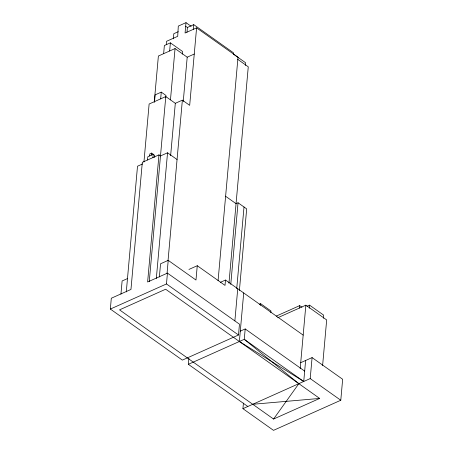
<?xml version="1.0" encoding="UTF-8"?>
<svg xmlns="http://www.w3.org/2000/svg" width="453" height="453" viewBox="0 0 453 453"><rect width="100%" height="100%" fill="white"/><g stroke="black" fill="none" stroke-linecap="round" stroke-linejoin="round"><path stroke-width="0.68" d="M158.975 154.875L147.627 281.981L167.446 273.119L239.467 324.178L238.499 334.999L182.366 360.112L110.345 309.054L111.308 298.233L130.962 289.439L142.31 162.333L158.975 154.875L160.487 155.951L167.542 152.791L177.061 159.541M120.94 294.173L122.117 280.979L127.287 278.669M126.291 291.93L137.508 166.223L142.559 163.969M143.946 162.004L149.122 104.02L165.787 96.568L175.305 103.312L182.361 100.158L189.682 105.345L196.591 27.871L185.062 33.029L185.985 22.65L178.301 26.087L177.712 36.314L166.557 41.302L166.251 44.745M147.514 160L147.803 156.766L153.222 154.337L154.733 155.413L154.564 157.355M154.241 102.418L158.38 56.025L175.045 48.567L187.197 57.186L194.258 54.032M149.649 155.94L149.83 153.918L151.676 153.091L153.188 154.167M154.53 101.602L155.13 94.881L161.268 92.135L165.951 95.453L165.77 97.469M151.495 155.113L151.676 153.091M152.933 157.576L153.222 154.337M163.641 53.675L164.365 45.538L170.379 42.848L182.531 51.461L182.287 54.173M160.668 98.856L161.268 92.135M169.654 50.979L170.379 42.848M149.264 281.653L165.787 96.568M173.346 38.828L173.799 33.692L178.233 31.71M170.464 99.887L175.045 48.567M156.325 278.493L167.542 152.791M159.371 276.981L160.549 263.788L168.216 260.356L195.979 280.039L197.259 265.713L188.935 269.439M170.628 155.713L175.305 103.312M186.976 32.225L187.4 27.474L185.662 26.246M168.023 260.854L182.361 100.158M167.038 273.55L168.216 260.356M238.499 334.999L166.478 283.946L167.446 273.119M183.25 101.472L187.202 57.186M193.318 29.388L193.742 24.638L187.4 27.474M247.836 406.483L188.363 364.32L188.901 358.3M218.08 280.662L238.018 57.237L196.591 27.871M220.385 282.332L225.498 280.045L225.016 285.396L197.259 265.713M245.322 65.487L245.571 62.729L233.323 54.043L233.437 52.78L193.742 24.638M228.958 283.199L248.267 66.818L237.689 59.315M230.764 284.416L238.052 202.774L236.053 203.669L225.475 196.172M236.726 288.64L244.014 206.998M234.875 320.866L237.74 288.731M239.394 290.532L246.681 208.89L238.052 202.774M243.703 292.955L239.371 341.505L303.742 381.471L305.616 360.492M240.294 331.137L245.192 328.946L244.269 339.314L298.844 383.663L273.572 419.048L119.541 309.858L165.639 289.235L319.671 398.43L273.572 419.048M300.718 362.683L312.083 357.598L342.655 379.274L340.786 400.254L273.51 430.35L242.933 408.674L243.431 403.079M260.503 305.379L260.651 303.674L259.393 304.24M270.832 312.7L270.985 311.001L260.651 303.674M299.478 308.108L299.699 305.616L276.217 316.12M300.18 368.657L305.849 305.169L277.678 317.774M309.269 308.261L309.546 305.141L306.97 306.296M340.786 400.254L310.209 378.578L312.083 357.598M323.391 318.266L323.669 315.152L309.546 305.141M322.61 365.526L326.675 319.937L305.849 305.169M110.345 309.054L166.478 283.946M188.363 364.32L244.269 339.314L303.742 381.471M242.933 408.674L310.209 378.578M252.746 404.286L319.671 398.43M185.985 22.65L191.166 26.319M299.699 305.616L301.964 307.225M225.498 280.045L303.176 335.118M245.192 328.946L304.665 371.109"/></g></svg>
